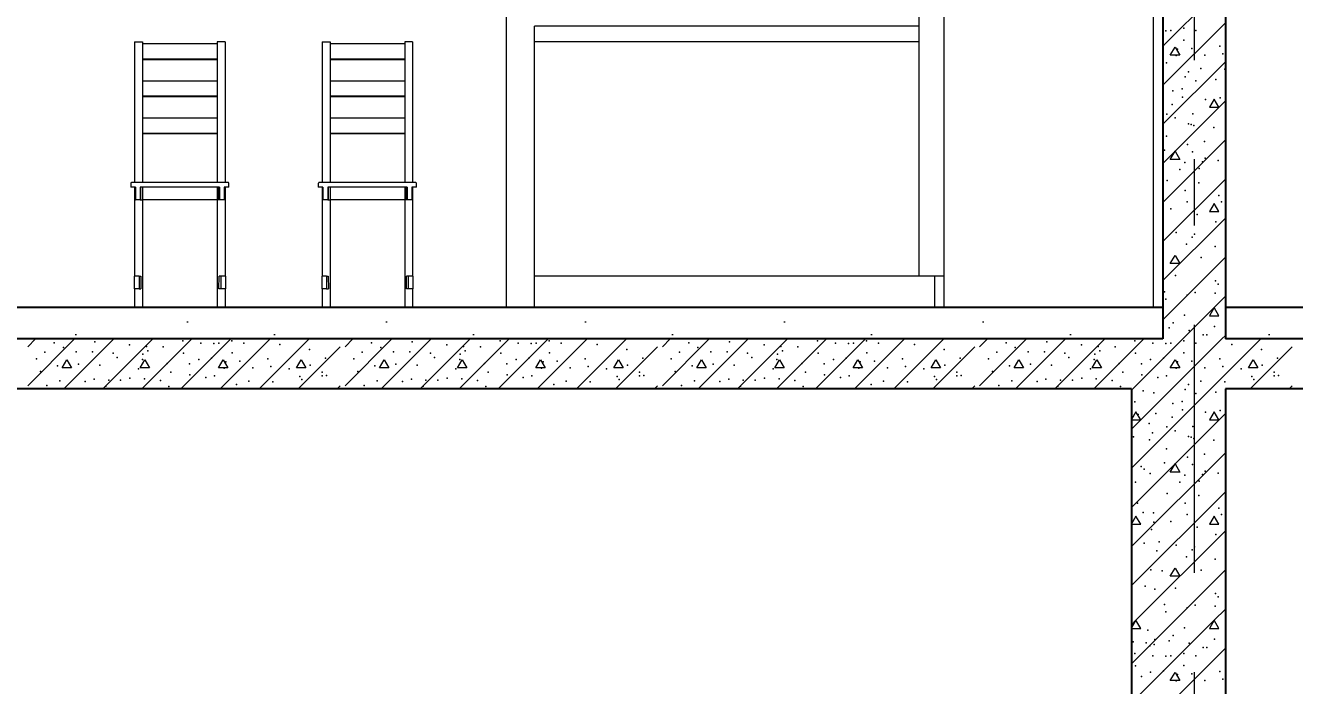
# Model space of a CAD drawing. Header units: millimetres. Extents: x 18162 to 7085488, y 72188 to 247925.
# Drawn here: x 4253374 to 4257434, y 103544 to 105655 of the extents above; entities that cross this region are included whole.
import ezdxf
from ezdxf.enums import TextEntityAlignment as Align

# ---------------------------------------------------------------- set-up
doc = ezdxf.new("R2010")
doc.units = ezdxf.units.MM
doc.header["$MEASUREMENT"] = 0
doc.linetypes.add('Double Dashed', pattern=[1093.611073, 529.166651, -211.666656, 141.111112, -211.666656])
doc.linetypes.add('Wipeout_Contour', pattern=[1000, 0, -1000])
for name, color, linetype in [('Archicad Doors', 7, 'Continuous'), ('Interior - Equipment', 7, 'Continuous'), ('Interior - Furniture', 7, 'Continuous'), ('Structural - Bearing', 7, 'Continuous'), ('Structural - Grid', 7, 'Continuous')]:
    doc.layers.add(name, color=color, linetype=linetype)
doc.styles.add('GENERATED_STYLE_3', font='', dxfattribs={"width": 0.8})
doc.styles.get('GENERATED_STYLE_3').set_extended_font_data('ISOCPEUR MON')
doc.dimstyles.new('GENERATED_STYLE__12', dxfattribs={"dimtxt": 330.000007, "dimasz": 171, "dimexe": 0.18, "dimexo": 150, "dimgap": 0, "dimtad": 1, "dimdec": 0, "dimzin": 0, "dimdsep": 46, "dimtxsty": 'GENERATED_STYLE_3', "dimblk": 'ARROWHEAD_2', "dimblk1": 'ARROWHEAD_2', "dimblk2": 'ARROWHEAD_2', "dimcen": 0.09, "dimclrd": 13, "dimclre": 13, "dimclrt": 13, "dimadec": 0, "dimazin": 0, "dimtfac": 1, "dimtdec": 4, "dimtmove": 0, "dimatfit": 3, "dimfxl": 1, "dimtolj": 1, "dimtzin": 0, "dimarcsym": 0})
pattern_1 = [(0, (4294986.6, 104752.7), (0, 1169.134), [73.125, -601.875]), (0, (4295324.1, 105337.3), (0, 1169.134), [73.125, -601.875]), (60, (4294986.6, 104752.7), (-1012.5, 584.567), [73.125, -601.875]), (60, (4295661.6, 104752.7), (-1012.5, 584.567), [73.125, -601.875]), (120, (4295059.7, 104752.7), (1012.5, 584.567), [73.125, -601.875]), (120, (4295734.7, 104752.7), (1012.5, 584.567), [73.125, -601.875]), (0, (4294986.58, 104865.2), (0, 225), [0, -225, 0, -337.5]), (45, (4295099.08, 104865.2), (-159.099, 159.099), [0, -168.75, 0, -281.25])]

# ---------------------------------------------------------------- blocks, each defined once
blk = doc.blocks.new('*X1267', base_point=(4294986.6, 104752.7))
at = {"layer": 'Structural - Bearing', "color": 7, "linetype": 'Continuous', "lineweight": 9}
for p, q in [((4256912.9, 104363.7), (4257041.9, 104492.7)), ((4256912.9, 104488.7), (4256916.9, 104492.7)), ((4256912.9, 104238.7), (4257166.9, 104492.7)), ((4256926.9, 104419.4), (4256912.9, 104394.9)), ((4256912.9, 104113.7), (4257212.9, 104413.7)), ((4256942, 104393.4), (4256926.9, 104419.4)), ((4257176.9, 104419.4), (4257162, 104393.3)), ((4257192, 104393.4), (4257176.9, 104419.4)), ((4256912.9, 104393.3), (4256942, 104393.4)), ((4257162, 104393.3), (4257192, 104393.4)), ((4256912.9, 103988.7), (4257212.9, 104288.7)), ((4257036.8, 104226.7), (4257051.9, 104252.7)), ((4257051.9, 104252.7), (4257066.8, 104226.7)), ((4257066.8, 104226.7), (4257036.8, 104226.7)), ((4256912.9, 103863.7), (4257212.9, 104163.7)), ((4256926.9, 104086), (4256912.9, 104061.5)), ((4256942, 104060), (4256926.9, 104086)), ((4257176.9, 104086), (4257162, 104060)), ((4257192, 104060), (4257176.9, 104086)), ((4256912.9, 104060), (4256942, 104060)), ((4256926.9, 103752.7), (4257212.9, 104038.7)), ((4257162, 104060), (4257192, 104060)), ((4257036.8, 103893.4), (4257051.9, 103919.4)), ((4257051.9, 103919.4), (4257066.8, 103893.3)), ((4257051.9, 103752.7), (4257212.9, 103913.7)), ((4257066.8, 103893.3), (4257036.8, 103893.4)), ((4257176.9, 103752.7), (4257212.9, 103788.7)), ((4256912.9, 103488.6), (4257176.9, 103752.7)), ((4256912.9, 103613.6), (4257051.9, 103752.7)), ((4256912.9, 103738.6), (4256926.9, 103752.7)), ((4256926.9, 103752.7), (4256912.9, 103728.2)), ((4256942, 103726.7), (4256926.9, 103752.7)), ((4257176.9, 103752.7), (4257162, 103726.7)), ((4257192, 103726.7), (4257176.9, 103752.7)), ((4256912.9, 103726.7), (4256942, 103726.7)), ((4257162, 103726.7), (4257192, 103726.7)), ((4256912.9, 103363.6), (4257212.9, 103663.6)), ((4257036.8, 103560), (4257051.9, 103586)), ((4257051.9, 103586), (4257066.8, 103560)), ((4257066.8, 103560), (4257036.8, 103560))]:
    blk.add_line(p, q, dxfattribs=at)
for p in [(4256949.5, 104486.6), (4256984.5, 104480.1), (4257084.5, 104490.7), (4257118.5, 104478.3), (4257182.1, 104482.4), (4256923.8, 104451.2), (4257045, 104446.3), (4257075.1, 104452.7), (4256934, 104410.6), (4256990.7, 104414.5), (4257042.8, 104402.6), (4257075.7, 104426.1), (4257149.1, 104418.4), (4257196.7, 104423.5), (4256968.8, 104382.3), (4257026.1, 104371.1), (4257052.5, 104359.1), (4257109.1, 104372), (4256918.6, 104339.1), (4256970.2, 104330), (4256979.9, 104352.4), (4257095.3, 104340.8), (4257103.6, 104338.2), (4257112.3, 104334.6), (4257175.7, 104328.4), (4257024.6, 104301.4), (4257092.1, 104274.6), (4257145.9, 104284.2), (4256943.5, 104245), (4256953.3, 104235.5), (4257017.7, 104256.1), (4257107.7, 104251.2), (4256925.4, 104194), (4256972.1, 104222), (4257067.6, 104194.1), (4257083, 104217.2), (4257129.3, 104197.1), (4257140.2, 104218.7), (4257147.9, 104230.1), (4257190, 104222.9), (4257026.8, 104158.7), (4257127.7, 104152.2), (4256931.5, 104127.6), (4257084.2, 104127.5), (4256950, 104097.7), (4256982.5, 104096.6), (4257090.7, 104090.5), (4257192.2, 104111.1), (4257200.6, 104091.3), (4256976.1, 104043.3), (4256984.6, 104066.8), (4257038.2, 104068.8), (4257122.3, 104050.7), (4256953.2, 103999.3), (4257001.6, 104003.8), (4257055.2, 103993.1), (4257182.4, 104026.7), (4256993.4, 103974.6), (4257088.3, 103955.5), (4257106.3, 103978.2), (4257114, 103987.8), (4256974.8, 103914.3), (4257010.3, 103911.2), (4257135.5, 103912.8), (4257180.6, 103948.4), (4256956.3, 103861.8), (4256987.7, 103852), (4256987.7, 103852), (4257053.6, 103855.6), (4257181.9, 103838.6), (4257189.6, 103827.8), (4257018.1, 103803), (4257090.6, 103792.7), (4257116, 103800.7), (4257180.3, 103798.4), (4257022.7, 103779.9), (4256965, 103720.9), (4257082.2, 103728.7), (4256917.9, 103684.2), (4256959.4, 103680.8), (4256971.7, 103671.5), (4256985.1, 103675.6), (4256987.2, 103691.6), (4257033.2, 103687.5), (4257046, 103704.2), (4257097.1, 103679.4), (4257141.5, 103665.9), (4257153.5, 103666.1), (4257178.1, 103692), (4256923.6, 103646.7), (4256980.4, 103638.6), (4257022.7, 103637.5), (4257038.2, 103639), (4257079.9, 103646.8), (4257118.2, 103638.6), (4256925.4, 103606.6), (4256973.9, 103587.1), (4257015.2, 103590.9), (4257080.6, 103608.2), (4257195.3, 103589), (4256944.3, 103572.9), (4257055.1, 103558.7), (4257060.2, 103579.3), (4257105.3, 103581.2), (4257147, 103560), (4257204.9, 103564.3)]:
    blk.add_point(p, dxfattribs=at)
blk = doc.blocks.new('*X1509', base_point=(4294986.6, 104752.7))
at = {"layer": 'Structural - Bearing', "color": 7, "linetype": 'Continuous', "lineweight": 9}
for p, q in [((4257013.1, 105588.9), (4257176.9, 105752.7)), ((4257013.1, 105463.9), (4257213.1, 105663.9)), ((4257036.8, 105560.1), (4257051.9, 105586.1)), ((4257051.9, 105586.1), (4257066.8, 105560)), ((4257013.1, 105338.9), (4257213.1, 105538.9)), ((4257066.8, 105560), (4257036.8, 105560.1)), ((4257013.1, 105213.9), (4257213.1, 105413.9)), ((4257176.9, 105419.4), (4257162, 105393.4)), ((4257192, 105393.4), (4257176.9, 105419.4)), ((4257162, 105393.4), (4257192, 105393.4)), ((4257013.1, 105088.9), (4257213.1, 105288.9)), ((4257036.8, 105226.7), (4257051.9, 105252.7)), ((4257051.9, 105252.7), (4257066.8, 105226.7)), ((4257066.8, 105226.7), (4257036.8, 105226.7)), ((4257013.1, 104963.9), (4257213.1, 105163.9)), ((4257176.9, 105086.1), (4257162, 105060)), ((4257192, 105060.1), (4257176.9, 105086.1)), ((4257162, 105060), (4257192, 105060.1)), ((4257013.1, 104838.9), (4257213.1, 105038.9)), ((4257036.8, 104893.4), (4257051.9, 104919.4)), ((4257066.8, 104893.4), (4257036.8, 104893.4)), ((4257051.9, 104919.4), (4257066.8, 104893.4)), ((4257051.9, 104752.7), (4257213.1, 104913.9)), ((4257176.9, 104752.7), (4257213.1, 104788.9)), ((4257013.1, 104713.9), (4257051.9, 104752.7)), ((4257076.9, 104652.7), (4257176.9, 104752.7)), ((4257176.9, 104752.7), (4257162, 104726.7)), ((4257162, 104726.7), (4257192, 104726.7)), ((4257192, 104726.7), (4257176.9, 104752.7)), ((4257201.9, 104652.7), (4257213.1, 104663.9))]:
    blk.add_line(p, q, dxfattribs=at)
for p in [(4257022.7, 105637.5), (4257038.2, 105639.1), (4257079.9, 105646.8), (4257118.2, 105638.6), (4257015.2, 105590.9), (4257060.2, 105579.4), (4257080.6, 105608.3), (4257105.3, 105581.3), (4257195.3, 105589), (4257024.4, 105535), (4257055.1, 105558.8), (4257147, 105560), (4257204.9, 105564.3), (4257094.6, 105506.9), (4257134, 105517), (4257211.2, 105515.4), (4257075.1, 105452.7), (4257084.5, 105490.7), (4257118.5, 105478.4), (4257182.1, 105482.4), (4257045, 105446.3), (4257075.7, 105426.1), (4257149.1, 105418.4), (4257196.7, 105423.5), (4257026.1, 105371.1), (4257042.8, 105402.6), (4257109.1, 105372), (4257052.5, 105359.2), (4257095.3, 105340.8), (4257103.6, 105338.2), (4257112.3, 105334.6), (4257024.6, 105301.4), (4257175.7, 105328.5), (4257017.7, 105256.1), (4257092.1, 105274.6), (4257107.7, 105251.2), (4257145.9, 105284.2), (4257083, 105217.2), (4257140.2, 105218.7), (4257147.9, 105230.2), (4257190, 105222.9), (4257067.6, 105194.1), (4257129.3, 105197.1), (4257026.8, 105158.7), (4257084.2, 105127.5), (4257127.7, 105152.2), (4257090.7, 105090.5), (4257192.2, 105111.1), (4257200.6, 105091.3), (4257038.2, 105068.8), (4257122.3, 105050.7), (4257182.4, 105026.7), (4257055.2, 104993.1), (4257106.3, 104978.2), (4257114, 104987.8), (4257088.3, 104955.5), (4257180.6, 104948.4), (4257135.5, 104912.8), (4257053.6, 104855.6), (4257018.1, 104803.1), (4257181.9, 104838.6), (4257189.6, 104827.8), (4257022.7, 104779.9), (4257090.6, 104792.8), (4257116, 104800.7), (4257180.3, 104798.4), (4257082.2, 104728.7), (4257033.2, 104687.5), (4257046, 104704.3), (4257178.1, 104692), (4257097.1, 104679.4), (4257141.5, 104665.9), (4257153.5, 104666.1)]:
    blk.add_point(p, dxfattribs=at)
blk = doc.blocks.new('*X1510', base_point=(4294986.6, 104752.7))
at = {"layer": 'Structural - Bearing', "color": 7, "linetype": 'Continuous', "lineweight": 9}
for p, q in [((4253381.5, 104627.7), (4253406.6, 104652.7)), ((4253381.5, 104502.7), (4253531.6, 104652.7)), ((4253496.6, 104492.7), (4253656.6, 104652.7)), ((4253621.6, 104492.7), (4253781.6, 104652.7)), ((4253746.6, 104492.7), (4253906.6, 104652.7)), ((4253871.6, 104492.7), (4254031.6, 104652.7)), ((4253996.6, 104492.7), (4254156.6, 104652.7)), ((4254121.6, 104492.7), (4254281.6, 104652.7)), ((4254396.7, 104627.7), (4254421.7, 104652.7)), ((4254396.7, 104502.7), (4254546.7, 104652.7)), ((4254511.7, 104492.7), (4254671.7, 104652.7)), ((4254636.7, 104492.7), (4254796.7, 104652.7)), ((4254761.7, 104492.7), (4254921.7, 104652.7)), ((4254886.7, 104492.7), (4255046.7, 104652.7)), ((4255011.7, 104492.7), (4255171.7, 104652.7)), ((4255136.7, 104492.7), (4255296.7, 104652.7)), ((4255411.8, 104627.7), (4255436.8, 104652.7)), ((4255411.8, 104502.7), (4255561.8, 104652.7)), ((4255526.8, 104492.7), (4255686.8, 104652.7)), ((4255651.8, 104492.7), (4255811.8, 104652.7)), ((4255776.8, 104492.7), (4255936.8, 104652.7)), ((4255901.8, 104492.7), (4256061.8, 104652.7)), ((4256026.8, 104492.7), (4256186.8, 104652.7)), ((4256151.8, 104492.7), (4256311.8, 104652.7)), ((4256426.9, 104627.7), (4256451.9, 104652.7)), ((4256426.9, 104502.7), (4256576.9, 104652.7)), ((4256541.9, 104492.7), (4256701.9, 104652.7)), ((4256666.9, 104492.7), (4256826.9, 104652.7)), ((4256791.9, 104492.7), (4256951.9, 104652.7)), ((4256916.9, 104492.7), (4257076.9, 104652.7)), ((4257041.9, 104492.7), (4257201.9, 104652.7)), ((4257166.9, 104492.7), (4257326.9, 104652.7)), ((4254246.6, 104492.7), (4254381.5, 104627.7)), ((4255261.7, 104492.7), (4255396.7, 104627.7)), ((4256276.8, 104492.7), (4256411.8, 104627.7)), ((4257291.9, 104492.7), (4257426.9, 104627.7)), ((4253491.4, 104560), (4253506.5, 104586)), ((4253521.5, 104560), (4253491.4, 104560)), ((4253506.5, 104586), (4253521.5, 104560)), ((4253741.4, 104560), (4253756.5, 104586)), ((4253771.5, 104560), (4253741.4, 104560)), ((4253756.5, 104586), (4253771.5, 104560)), ((4253991.4, 104560), (4254006.5, 104586)), ((4254021.5, 104560), (4253991.4, 104560)), ((4254006.5, 104586), (4254021.5, 104560)), ((4254241.4, 104560), (4254256.5, 104586)), ((4254271.5, 104560), (4254241.4, 104560)), ((4254256.5, 104586), (4254271.5, 104560)), ((4254506.5, 104560), (4254521.7, 104586)), ((4254536.6, 104560), (4254506.5, 104560)), ((4254521.7, 104586), (4254536.6, 104560)), ((4254756.5, 104560), (4254771.7, 104586)), ((4254786.6, 104560), (4254756.5, 104560)), ((4254771.7, 104586), (4254786.6, 104560)), ((4255006.5, 104560), (4255021.7, 104586)), ((4255036.6, 104560), (4255006.5, 104560)), ((4255021.7, 104586), (4255036.6, 104560)), ((4255256.5, 104560), (4255271.7, 104586)), ((4255286.6, 104560), (4255256.5, 104560)), ((4255271.7, 104586), (4255286.6, 104560)), ((4255521.7, 104560), (4255536.8, 104586)), ((4255551.7, 104560), (4255521.7, 104560)), ((4255536.8, 104586), (4255551.7, 104560)), ((4255771.7, 104560), (4255786.8, 104586)), ((4255801.7, 104560), (4255771.7, 104560)), ((4255786.8, 104586), (4255801.7, 104560)), ((4256021.7, 104560), (4256036.8, 104586)), ((4256051.7, 104560), (4256021.7, 104560)), ((4256036.8, 104586), (4256051.7, 104560)), ((4256271.7, 104560), (4256286.8, 104586)), ((4256301.7, 104560), (4256271.7, 104560)), ((4256286.8, 104586), (4256301.7, 104560)), ((4256536.8, 104560), (4256551.9, 104586)), ((4256566.8, 104560), (4256536.8, 104560)), ((4256551.9, 104586), (4256566.8, 104560)), ((4256786.8, 104560), (4256801.9, 104586)), ((4256816.8, 104560), (4256786.8, 104560)), ((4256801.9, 104586), (4256816.8, 104560)), ((4257036.8, 104560), (4257051.9, 104586)), ((4257066.8, 104560), (4257036.8, 104560)), ((4257051.9, 104586), (4257066.8, 104560)), ((4257286.8, 104560), (4257301.9, 104586)), ((4257316.8, 104560), (4257286.8, 104560)), ((4257301.9, 104586), (4257316.8, 104560)), ((4254371.6, 104492.7), (4254381.5, 104502.7)), ((4255386.7, 104492.7), (4255396.7, 104502.7)), ((4256401.8, 104492.7), (4256411.8, 104502.7)), ((4257416.9, 104492.7), (4257426.9, 104502.7))]:
    blk.add_line(p, q, dxfattribs=at)
for p in [(4253466.2, 104639.9), (4253596.3, 104643.7), (4253878.2, 104646.7), (4254034.5, 104646.8), (4254481.4, 104639.9), (4254611.4, 104643.7), (4254893.3, 104646.7), (4255049.6, 104646.8), (4255496.5, 104639.9), (4255626.6, 104643.7), (4255908.5, 104646.7), (4256064.8, 104646.8), (4256511.6, 104639.9), (4256641.7, 104643.7), (4256923.6, 104646.7), (4257079.9, 104646.8), (4253436.6, 104609.8), (4253495.4, 104625.4), (4253536.9, 104611.2), (4253588.6, 104610.9), (4253654.3, 104607), (4253707.1, 104633.4), (4253750.2, 104603.5), (4253761, 104628.2), (4253766.1, 104614.7), (4253815.1, 104626.7), (4253880, 104606.6), (4253935, 104638.6), (4253977.3, 104637.5), (4253992.8, 104639.1), (4254035.2, 104608.3), (4254072.8, 104638.6), (4254188.3, 104634.4), (4254283.3, 104619), (4254451.8, 104609.8), (4254510.6, 104625.4), (4254552, 104611.2), (4254603.8, 104610.9), (4254669.5, 104607), (4254722.2, 104633.4), (4254765.3, 104603.5), (4254776.1, 104628.2), (4254781.2, 104614.7), (4254830.2, 104626.7), (4254895.1, 104606.6), (4254950.1, 104638.6), (4254992.5, 104637.5), (4255007.9, 104639.1), (4255050.4, 104608.3), (4255087.9, 104638.6), (4255203.4, 104634.4), (4255298.4, 104619), (4255466.9, 104609.8), (4255525.7, 104625.4), (4255567.2, 104611.2), (4255618.9, 104610.9), (4255684.6, 104607), (4255737.3, 104633.4), (4255780.4, 104603.5), (4255791.2, 104628.2), (4255796.3, 104614.7), (4255845.3, 104626.7), (4255910.2, 104606.6), (4255965.2, 104638.6), (4256007.6, 104637.5), (4256023, 104639.1), (4256065.5, 104608.3), (4256103, 104638.6), (4256218.5, 104634.4), (4256313.6, 104619), (4256482, 104609.8), (4256540.8, 104625.4), (4256582.3, 104611.2), (4256634, 104610.9), (4256699.7, 104607), (4256752.4, 104633.4), (4256795.6, 104603.5), (4256806.4, 104628.2), (4256811.4, 104614.7), (4256860.5, 104626.7), (4256925.4, 104606.6), (4256980.4, 104638.6), (4257022.7, 104637.5), (4257038.2, 104639.1), (4257080.6, 104608.3), (4257118.2, 104638.6), (4257233.6, 104634.4), (4257328.7, 104619), (4253409.6, 104588.4), (4253476.5, 104566.5), (4253544.2, 104572.3), (4253611.8, 104569), (4253667.3, 104593.5), (4253748.3, 104587.1), (4253827.4, 104573.6), (4253898.9, 104572.9), (4253928.6, 104587.1), (4253969.8, 104590.9), (4254009.7, 104558.7), (4254014.8, 104579.3), (4254060, 104581.2), (4254101.6, 104560), (4254149.9, 104589), (4254159.5, 104564.3), (4254285.3, 104569), (4254334.2, 104590.9), (4254424.7, 104588.4), (4254491.7, 104566.5), (4254559.3, 104572.3), (4254626.9, 104569), (4254682.4, 104593.5), (4254763.4, 104587.1), (4254842.6, 104573.6), (4254914.1, 104572.9), (4254943.7, 104587.1), (4254984.9, 104590.9), (4255024.8, 104558.7), (4255030, 104579.3), (4255075.1, 104581.2), (4255116.7, 104560), (4255165, 104589), (4255174.7, 104564.3), (4255300.4, 104569), (4255349.3, 104590.9), (4255439.8, 104588.4), (4255506.8, 104566.5), (4255574.4, 104572.3), (4255642, 104569), (4255697.5, 104593.5), (4255778.5, 104587.1), (4255857.7, 104573.6), (4255929.2, 104572.9), (4255958.8, 104587.1), (4256000, 104590.9), (4256039.9, 104558.7), (4256045.1, 104579.3), (4256090.2, 104581.2), (4256131.9, 104560), (4256180.1, 104589), (4256189.8, 104564.3), (4256315.5, 104569), (4256364.4, 104590.9), (4256455, 104588.4), (4256521.9, 104566.5), (4256589.5, 104572.3), (4256657.1, 104569), (4256712.6, 104593.5), (4256793.6, 104587.1), (4256872.8, 104573.6), (4256944.3, 104572.9), (4256973.9, 104587.1), (4257015.2, 104590.9), (4257055.1, 104558.7), (4257060.2, 104579.3), (4257105.3, 104581.2), (4257147, 104560), (4257195.3, 104589), (4257204.9, 104564.3), (4257330.6, 104569), (4257379.6, 104590.9), (4253422.6, 104547.9), (4253484.1, 104518.5), (4253593.7, 104524), (4253640.5, 104520.1), (4253678.3, 104521), (4253708.3, 104526.5), (4253736.3, 104557.1), (4253754.7, 104525.3), (4253805.8, 104519.8), (4253839.7, 104545.9), (4253900.6, 104537.8), (4253951.4, 104528.9), (4253979, 104535), (4254217.9, 104557), (4254251.7, 104532.3), (4254258.6, 104523.2), (4254323.5, 104546.3), (4254323.6, 104534.6), (4254337.4, 104535.5), (4254437.7, 104547.9), (4254499.2, 104518.5), (4254608.9, 104524), (4254655.6, 104520.1), (4254693.4, 104521), (4254723.5, 104526.5), (4254751.4, 104557.1), (4254769.8, 104525.3), (4254820.9, 104519.8), (4254854.8, 104545.9), (4254915.8, 104537.8), (4254966.5, 104528.9), (4254994.1, 104535), (4255233, 104557), (4255266.9, 104532.3), (4255273.7, 104523.2), (4255338.6, 104546.3), (4255338.7, 104534.6), (4255352.5, 104535.5), (4255452.8, 104547.9), (4255514.3, 104518.5), (4255624, 104524), (4255670.7, 104520.1), (4255708.5, 104521), (4255738.6, 104526.5), (4255766.5, 104557.1), (4255785, 104525.3), (4255836, 104519.8), (4255869.9, 104545.9), (4255930.9, 104537.8), (4255981.6, 104528.9), (4256009.2, 104535), (4256248.1, 104557), (4256282, 104532.3), (4256288.8, 104523.2), (4256353.7, 104546.3), (4256353.9, 104534.6), (4256367.6, 104535.5), (4256467.9, 104547.9), (4256529.5, 104518.5), (4256639.1, 104524), (4256685.8, 104520.1), (4256723.7, 104521), (4256753.7, 104526.5), (4256781.6, 104557.1), (4256800.1, 104525.3), (4256851.2, 104519.8), (4256885.1, 104545.9), (4256946, 104537.8), (4256996.7, 104528.9), (4257024.4, 104535), (4257263.3, 104557), (4257297.1, 104532.3), (4257304, 104523.2), (4257368.9, 104546.3), (4257369, 104534.6), (4257382.8, 104535.5), (4253442.7, 104503.1), (4253565, 104515.9), (4253631.2, 104501.5), (4253832.4, 104500.3), (4254049.2, 104506.9), (4254088.6, 104517), (4254165.9, 104515.4), (4254457.8, 104503.1), (4254580.1, 104515.9), (4254646.3, 104501.5), (4254847.5, 104500.3), (4255064.3, 104506.9), (4255103.7, 104517), (4255181, 104515.4), (4255472.9, 104503.1), (4255595.2, 104515.9), (4255661.4, 104501.5), (4255862.6, 104500.3), (4256079.4, 104506.9), (4256118.8, 104517), (4256196.1, 104515.4), (4256488, 104503.1), (4256610.4, 104515.9), (4256676.6, 104501.5), (4256877.8, 104500.3), (4257094.6, 104506.9), (4257134, 104517), (4257211.2, 104515.4)]:
    blk.add_point(p, dxfattribs=at)
blk = doc.blocks.new('Standard grid marker[364]_3', base_point=(4257113.1, 164752.7))
at = {"layer": 'Structural - Grid', "color": 13, "linetype": 'Double Dashed', "lineweight": 13, "ltscale": 1.5}
blk.add_line((4257113.1, 163752.7), (4257113.1, 97752.7), dxfattribs=at)
at = {"layer": 'Structural - Grid', "color": 13, "lineweight": 13, "style": 'GENERATED_STYLE_3'}
blk.add_attdef('AC_MarkerText_1', text='', height=375, rotation=360, dxfattribs=at).set_placement((4257113.1, 96490.2), align=Align.TOP_CENTER)
blk = doc.blocks.new('*D1582', base_point=(4294986.6, 104752.7))
at = {"color": 12, "linetype": 'Continuous', "lineweight": 35}
for p, q in [((4242680.2, 104817.7), (4242905.2, 104687.8)), ((4242680.2, 100067.7), (4242905.2, 99937.8))]:
    blk.add_line(p, q, dxfattribs=at)
at = {"color": 13, "linetype": 'Continuous', "lineweight": 13}
for p, q in [((4244092.8, 104752.7), (4242623.9, 104752.7)), ((4242792.7, 100002.7), (4242792.7, 104752.7)), ((4242961.4, 100002.7), (4242623.9, 100002.7)), ((4242792.7, 99892.7), (4242792.7, 100002.7))]:
    blk.add_line(p, q, dxfattribs=at)
at = {"color": 13, "lineweight": 13, "char_height": 330, "attachment_point": 7, "rotation": 90, "style": 'GENERATED_STYLE_3'}
for s, insert in [('\\A1;{\\pql;\\fISOCPEUR MON|b0|i0|c0|p0;\\W0.800000;600}', (4242822.5, 104134.4)), ('\\A1;{\\pql;\\fISOCPEUR MON|b0|i0|c0|p0;\\W0.800000;4,750}', (4242888.3, 101672.9))]:
    blk.add_mtext(s, dxfattribs=dict(at, insert=insert))
blk = doc.blocks.new('ARROWHEAD_2')
at = {"color": 0, "linetype": 'Continuous', "lineweight": 0}
for p, q in [((-0.378, -0.655), (0.378, 0.655)), ((0, 0), (-1, 0))]:
    blk.add_line(p, q, dxfattribs=at)
blk = doc.blocks.new('*D1584', base_point=(4294986.6, 104752.7))
at = {"color": 12, "linetype": 'Continuous', "lineweight": 35}
for p, q in [((4241780.2, 105417.7), (4242005.2, 105287.8)), ((4241780.2, 100067.7), (4242005.2, 99937.8))]:
    blk.add_line(p, q, dxfattribs=at)
at = {"color": 13, "linetype": 'Continuous', "lineweight": 13}
for p, q in [((4241892.7, 100002.7), (4241892.7, 105352.7)), ((4242863.1, 100002.7), (4241723.9, 100002.7)), ((4241892.7, 99892.7), (4241892.7, 100002.7))]:
    blk.add_line(p, q, dxfattribs=at)
at = {"color": 13, "lineweight": 13, "insert": (4241988.3, 102262.7), "char_height": 330, "attachment_point": 7, "rotation": 90, "style": 'GENERATED_STYLE_3'}
blk.add_mtext('\\A1;{\\pql;\\fISOCPEUR MON|b0|i0|c0|p0;\\W0.800000;5,350}', dxfattribs=at)

msp = doc.modelspace()

# ---------------------------------------------------------------- hatches: boundary and pattern name
at = {"layer": 'Structural - Bearing', "linetype": 'Continuous', "lineweight": 9}
h = msp.add_hatch(dxfattribs=at)
h.set_pattern_fill('Lightweight_Concrete_0003', style=0, pattern_type=2)
h.set_pattern_definition(pattern_1)
h.paths.add_polyline_path([(4250713.1, 104652.7), (4257013.1, 104652.7), (4257013.1, 104752.7), (4250713.1, 104752.7)])
h = msp.add_hatch(dxfattribs=at)
h.set_pattern_fill('Lightweight_Concrete_0003', style=0, pattern_type=2)
h.set_pattern_definition(pattern_1)
h.paths.add_polyline_path([(4259713.1, 104752.7), (4257213.1, 104752.7), (4257213.1, 104652.7), (4259713.1, 104652.7)])

# ---------------------------------------------------------------- linework, layer by layer
at = {"layer": 'Archicad Doors', "color": 7, "linetype": 'Continuous', "lineweight": 9}
msp.add_line((4254913.1, 104752.7), (4254913.1, 107052.7), dxfattribs=at)
at = {"layer": 'Interior - Equipment', "color": 7, "linetype": 'Continuous', "lineweight": 13}
for p, q in [((4256233.1, 104852.7), (4256233.1, 106552.7)), ((4256313.1, 104752.7), (4256313.1, 106552.7)), ((4256313.2, 104852.7), (4256313.2, 106552.7)), ((4256983.1, 104752.7), (4256983.1, 106552.7)), ((4256233.1, 105652.7), (4255003.1, 105652.7)), ((4255003.1, 105602.7), (4255003.1, 105652.7)), ((4256233.1, 105602.7), (4255003.1, 105602.7)), ((4255003.1, 104852.7), (4255003.1, 105602.7)), ((4255003.1, 104752.7), (4255003.1, 104852.7)), ((4256233.1, 104852.7), (4255003.1, 104852.7)), ((4256283.1, 104852.7), (4256233.1, 104852.7)), ((4256283.1, 104752.7), (4256283.1, 104852.7)), ((4256313.2, 104852.7), (4256283.1, 104852.7))]:
    msp.add_line(p, q, dxfattribs=at)
at = {"layer": 'Interior - Furniture', "color": 7, "linetype": 'Continuous', "lineweight": 13}
for p, q in [((4253723.5, 105602.7), (4253748.5, 105602.7)), ((4253748.5, 105597), (4253987.9, 105597)), ((4254012.9, 105602.7), (4253987.9, 105602.7)), ((4254323.5, 105602.7), (4254348.5, 105602.7)), ((4254348.5, 105597), (4254587.9, 105597)), ((4254612.9, 105602.7), (4254587.9, 105602.7)), ((4253987.9, 105547.6), (4253748.5, 105547.6)), ((4253987.9, 105545.4), (4253748.5, 105545.4)), ((4254587.9, 105547.6), (4254348.5, 105547.6)), ((4254587.9, 105545.4), (4254348.5, 105545.4)), ((4253748.5, 105478.3), (4253987.9, 105478.3)), ((4254348.5, 105478.3), (4254587.9, 105478.3)), ((4253987.9, 105428.8), (4253748.5, 105428.8)), ((4253987.9, 105426.6), (4253748.5, 105426.6)), ((4254587.9, 105428.8), (4254348.5, 105428.8)), ((4254587.9, 105426.6), (4254348.5, 105426.6)), ((4253748.5, 105359.5), (4253987.9, 105359.5)), ((4254348.5, 105359.5), (4254587.9, 105359.5)), ((4253987.9, 105310), (4253748.5, 105310)), ((4253987.9, 105307.9), (4253748.5, 105307.9)), ((4254587.9, 105310), (4254348.5, 105310)), ((4254587.9, 105307.9), (4254348.5, 105307.9))]:
    msp.add_line(p, q, dxfattribs=at)
at = {"layer": 'Structural - Bearing', "color": 7, "linetype": 'Continuous', "lineweight": 25}
for p, q in [((4257013.1, 107492.7), (4257013.1, 104752.7)), ((4257213.1, 107492.7), (4257213.1, 104752.7)), ((4257013.1, 104752.7), (4250713.1, 104752.7)), ((4257013.1, 104752.7), (4257013.1, 104652.7)), ((4257213.1, 104752.7), (4257213.1, 104652.7)), ((4259713.1, 104752.7), (4257213.1, 104752.7)), ((4257013.1, 104652.7), (4250713.1, 104652.7)), ((4259713.1, 104652.7), (4257213.1, 104652.7)), ((4256912.9, 104492.7), (4250763.1, 104492.7)), ((4256912.9, 104492.7), (4256912.9, 100452.7)), ((4257212.9, 104492.7), (4257212.9, 100452.7)), ((4259713.1, 104492.7), (4257212.9, 104492.7))]:
    msp.add_line(p, q, dxfattribs=at)

# ---------------------------------------------------------------- block references
at = {"layer": 'Structural - Bearing', "lineweight": 0}
for name in ['*X1509', '*X1510', '*X1267']:
    msp.add_blockref(name, (4294986.6, 104752.7), dxfattribs=at)
at = {"layer": 'Structural - Grid', "color": 13, "linetype": 'Continuous', "lineweight": 13}
msp.add_blockref('Standard grid marker[364]_3', (4257113.1, 164752.7), dxfattribs=at)

# ---------------------------------------------------------------- wipeouts: each hides what was drawn before it
at = {"color": 254, "linetype": 'Wipeout_Contour', "lineweight": 0, "ltscale": 17020128.88103477}
msp.add_wipeout([(4253741.1, 105097.7), (4253741.1, 105137.7), (4253726.1, 105137.7), (4253726.1, 105097.7)], dxfattribs=at).dxf.layer = 'Interior - Furniture'
at = {"color": 254, "linetype": 'Wipeout_Contour', "lineweight": 0, "ltscale": 17021205.17637578}
msp.add_wipeout([(4253995.2, 105097.7), (4254010.2, 105097.7), (4254010.2, 105137.7), (4253995.2, 105137.7)], dxfattribs=at).dxf.layer = 'Interior - Furniture'
at = {"color": 254, "linetype": 'Wipeout_Contour', "lineweight": 0, "ltscale": 17022528.14866173}
msp.add_wipeout([(4254341.1, 105097.7), (4254341.1, 105137.7), (4254326.1, 105137.7), (4254326.1, 105097.7)], dxfattribs=at).dxf.layer = 'Interior - Furniture'
at = {"color": 254, "linetype": 'Wipeout_Contour', "lineweight": 0, "ltscale": 17023604.44409536}
msp.add_wipeout([(4254595.2, 105097.7), (4254610.2, 105097.7), (4254610.2, 105137.7), (4254595.2, 105137.7)], dxfattribs=at).dxf.layer = 'Interior - Furniture'
at = {"color": 254, "linetype": 'Wipeout_Contour', "lineweight": 0, "ltscale": 17020086.54762604}
msp.add_wipeout([(4253722.5, 104852.7), (4253722.5, 104812.7), (4253737.5, 104812.7), (4253737.5, 104852.7)], dxfattribs=at).dxf.layer = 'Interior - Furniture'
at = {"color": 254, "linetype": 'Wipeout_Contour', "lineweight": 0, "ltscale": 17021191.26200907}
msp.add_wipeout([(4253998.8, 104812.7), (4254013.8, 104812.7), (4254013.8, 104852.7), (4253998.8, 104852.7)], dxfattribs=at).dxf.layer = 'Interior - Furniture'
at = {"color": 254, "linetype": 'Wipeout_Contour', "lineweight": 0, "ltscale": 17022485.81921588}
msp.add_wipeout([(4254322.5, 104852.7), (4254322.5, 104812.7), (4254337.5, 104812.7), (4254337.5, 104852.7)], dxfattribs=at).dxf.layer = 'Interior - Furniture'
at = {"color": 254, "linetype": 'Wipeout_Contour', "lineweight": 0, "ltscale": 17023590.53369346}
msp.add_wipeout([(4254598.8, 104812.7), (4254613.8, 104812.7), (4254613.8, 104852.7), (4254598.8, 104852.7)], dxfattribs=at).dxf.layer = 'Interior - Furniture'

# ---------------------------------------------------------------- next in the draw order: linework, layer by layer
at = {"layer": 'Interior - Furniture', "color": 7, "linetype": 'Continuous', "lineweight": 13}
for p, q in [((4253723.5, 105097.7), (4253723.5, 104852.7)), ((4253723.5, 105097.7), (4253726.1, 105097.7)), ((4253741.1, 105097.7), (4253726.1, 105097.7)), ((4253741.1, 105097.7), (4253743.5, 105097.7)), ((4253743.5, 105097.7), (4253748.5, 105097.7)), ((4253748.5, 105097.7), (4253748.5, 104752.7)), ((4253987.9, 105097.7), (4253748.5, 105097.7)), ((4253987.9, 105097.7), (4253987.9, 104752.7)), ((4253992.9, 105097.7), (4253987.9, 105097.7)), ((4253995.2, 105097.7), (4253992.9, 105097.7)), ((4254010.2, 105097.7), (4253995.2, 105097.7)), ((4254012.9, 105097.7), (4254010.2, 105097.7)), ((4254012.9, 105097.7), (4254012.9, 104852.7)), ((4254323.5, 105097.7), (4254323.5, 104852.7)), ((4254323.5, 105097.7), (4254326.1, 105097.7)), ((4254341.1, 105097.7), (4254326.1, 105097.7)), ((4254341.1, 105097.7), (4254343.5, 105097.7)), ((4254343.5, 105097.7), (4254348.5, 105097.7)), ((4254348.5, 105097.7), (4254348.5, 104752.7)), ((4254587.9, 105097.7), (4254348.5, 105097.7)), ((4254587.9, 105097.7), (4254587.9, 104752.7)), ((4254592.9, 105097.7), (4254587.9, 105097.7)), ((4254595.2, 105097.7), (4254592.9, 105097.7)), ((4254610.2, 105097.7), (4254595.2, 105097.7)), ((4254612.9, 105097.7), (4254610.2, 105097.7)), ((4254612.9, 105097.7), (4254612.9, 104852.7)), ((4253722.5, 104852.7), (4253722.5, 104812.7)), ((4253737.5, 104852.7), (4253722.5, 104852.7)), ((4253737.5, 104852.7), (4253742.9, 104852.7)), ((4253737.5, 104852.7), (4253737.5, 104812.7)), ((4253742.9, 104852.7), (4253743.4, 104812.7)), ((4253992.9, 104812.7), (4253993.5, 104852.7)), ((4253998.8, 104852.7), (4253993.5, 104852.7)), ((4253998.8, 104852.7), (4253998.8, 104812.7)), ((4254013.8, 104852.7), (4253998.8, 104852.7)), ((4254013.8, 104852.7), (4254013.8, 104812.7)), ((4254322.5, 104852.7), (4254322.5, 104812.7)), ((4254337.5, 104852.7), (4254322.5, 104852.7)), ((4254337.5, 104852.7), (4254342.9, 104852.7)), ((4254337.5, 104852.7), (4254337.5, 104812.7)), ((4254342.9, 104852.7), (4254343.4, 104812.7)), ((4254592.9, 104812.7), (4254593.5, 104852.7)), ((4254598.8, 104852.7), (4254593.5, 104852.7)), ((4254598.8, 104852.7), (4254598.8, 104812.7)), ((4254613.8, 104852.7), (4254598.8, 104852.7)), ((4254613.8, 104852.7), (4254613.8, 104812.7)), ((4253737.5, 104812.7), (4253722.5, 104812.7)), ((4253723.5, 104812.7), (4253723.5, 104752.7)), ((4253737.5, 104812.7), (4253743.4, 104812.7)), ((4253998.8, 104812.7), (4253992.9, 104812.7)), ((4254013.8, 104812.7), (4253998.8, 104812.7)), ((4254012.9, 104812.7), (4254012.9, 104752.7)), ((4254337.5, 104812.7), (4254322.5, 104812.7)), ((4254323.5, 104812.7), (4254323.5, 104752.7)), ((4254337.5, 104812.7), (4254343.4, 104812.7)), ((4254598.8, 104812.7), (4254592.9, 104812.7)), ((4254613.8, 104812.7), (4254598.8, 104812.7)), ((4254612.9, 104812.7), (4254612.9, 104752.7))]:
    msp.add_line(p, q, dxfattribs=at)

# ---------------------------------------------------------------- next in the draw order: dimensions: what is measured, and where the dimension line sits
at = {"color": 13, "linetype": 'Continuous', "lineweight": 13}
dim = msp.add_linear_dim(base=(4242792.7, 104752.7), p1=(4259113.1, 100002.7), p2=(4244242.8, 104752.7), angle=90, dimstyle='GENERATED_STYLE__12', dxfattribs=at)
dim.commit()
dim.dimension.update_dxf_attribs({"geometry": '*D1582', "text_midpoint": (4242561.7, 102225.7), "dimtype": 160, "text_rotation": 90})

# ---------------------------------------------------------------- next in the draw order: wipeouts: each hides what was drawn before it
at = {"color": 254, "linetype": 'Wipeout_Contour', "lineweight": 0, "ltscale": 76593016.12459543}
msp.add_wipeout([(4254025.3, 105137.7), (4254025.3, 105149.7), (4254025.2, 105150.1), (4254025, 105150.9), (4254024.6, 105151.5), (4254024.1, 105152.1), (4254023.4, 105152.5), (4254022.6, 105152.7), (4254022.2, 105152.7), (4253714.1, 105152.7), (4253713.7, 105152.7), (4253713, 105152.5), (4253712.3, 105152.1), (4253711.7, 105151.5), (4253711.3, 105150.9), (4253711.1, 105150.1), (4253711.1, 105149.7), (4253711.1, 105137.7)], dxfattribs=at).dxf.layer = 'Interior - Furniture'
at = {"color": 254, "linetype": 'Wipeout_Contour', "lineweight": 0, "ltscale": 76603812.8270821}
msp.add_wipeout([(4254625.3, 105137.7), (4254625.3, 105149.7), (4254625.2, 105150.1), (4254625, 105150.9), (4254624.6, 105151.5), (4254624.1, 105152.1), (4254623.4, 105152.5), (4254622.6, 105152.7), (4254622.2, 105152.7), (4254314.1, 105152.7), (4254313.7, 105152.7), (4254313, 105152.5), (4254312.3, 105152.1), (4254311.7, 105151.5), (4254311.3, 105150.9), (4254311.1, 105150.1), (4254311.1, 105149.7), (4254311.1, 105137.7)], dxfattribs=at).dxf.layer = 'Interior - Furniture'

# ---------------------------------------------------------------- next in the draw order: linework, layer by layer
at = {"layer": 'Interior - Furniture', "color": 7, "linetype": 'Continuous', "lineweight": 13}
for p, q in [((4253723.5, 105602.7), (4253723.5, 105152.7)), ((4253748.5, 105602.7), (4253748.5, 105152.7)), ((4253987.9, 105602.7), (4253987.9, 105152.7)), ((4254012.9, 105602.7), (4254012.9, 105152.7)), ((4254323.5, 105602.7), (4254323.5, 105152.7)), ((4254348.5, 105602.7), (4254348.5, 105152.7)), ((4254587.9, 105602.7), (4254587.9, 105152.7)), ((4254612.9, 105602.7), (4254612.9, 105152.7)), ((4253726.1, 105137.7), (4253711.1, 105137.7)), ((4253723.5, 105137.7), (4253723.5, 105097.7)), ((4253726.1, 105137.7), (4253726.1, 105097.7)), ((4253741.1, 105137.7), (4253741.1, 105097.7)), ((4253995.2, 105137.7), (4253741.1, 105137.7)), ((4253743.5, 105097.7), (4253743.5, 105137.7)), ((4253748.5, 105137.7), (4253748.5, 105097.7)), ((4253987.9, 105137.7), (4253987.9, 105097.7)), ((4253992.9, 105097.7), (4253992.9, 105137.7)), ((4253995.2, 105137.7), (4253995.2, 105097.7)), ((4254010.2, 105137.7), (4254010.2, 105097.7)), ((4254025.3, 105137.7), (4254010.2, 105137.7)), ((4254012.9, 105137.7), (4254012.9, 105097.7)), ((4254326.1, 105137.7), (4254311.1, 105137.7)), ((4254323.5, 105137.7), (4254323.5, 105097.7)), ((4254326.1, 105137.7), (4254326.1, 105097.7)), ((4254341.1, 105137.7), (4254341.1, 105097.7)), ((4254595.2, 105137.7), (4254341.1, 105137.7)), ((4254343.5, 105097.7), (4254343.5, 105137.7)), ((4254348.5, 105137.7), (4254348.5, 105097.7)), ((4254587.9, 105137.7), (4254587.9, 105097.7)), ((4254592.9, 105097.7), (4254592.9, 105137.7)), ((4254595.2, 105137.7), (4254595.2, 105097.7)), ((4254610.2, 105137.7), (4254610.2, 105097.7)), ((4254625.3, 105137.7), (4254610.2, 105137.7)), ((4254612.9, 105137.7), (4254612.9, 105097.7))]:
    msp.add_line(p, q, dxfattribs=at)
at = {"layer": 'Interior - Furniture', "color": 7, "linetype": 'Continuous', "lineweight": 13, "flags": 128}
for points in [[(4254025.3, 105137.7), (4254025.3, 105149.7), (4254025.2, 105150.1), (4254025, 105150.9), (4254024.6, 105151.5), (4254024.1, 105152.1), (4254023.4, 105152.5), (4254022.6, 105152.7), (4254022.2, 105152.7), (4253714.1, 105152.7), (4253713.7, 105152.7), (4253713, 105152.5), (4253712.3, 105152.1), (4253711.7, 105151.5), (4253711.3, 105150.9), (4253711.1, 105150.1), (4253711.1, 105149.7), (4253711.1, 105137.7)], [(4254625.3, 105137.7), (4254625.3, 105149.7), (4254625.2, 105150.1), (4254625, 105150.9), (4254624.6, 105151.5), (4254624.1, 105152.1), (4254623.4, 105152.5), (4254622.6, 105152.7), (4254622.2, 105152.7), (4254314.1, 105152.7), (4254313.7, 105152.7), (4254313, 105152.5), (4254312.3, 105152.1), (4254311.7, 105151.5), (4254311.3, 105150.9), (4254311.1, 105150.1), (4254311.1, 105149.7), (4254311.1, 105137.7)]]:
    msp.add_lwpolyline(points, dxfattribs=at)

# ---------------------------------------------------------------- next in the draw order: dimensions: what is measured, and where the dimension line sits
at = {"color": 13, "linetype": 'Continuous', "lineweight": 13}
dim = msp.add_linear_dim(base=(4241892.7, 105352.7), p1=(4259113.1, 100002.7), p2=(4243763.1, 105352.7), angle=90, dimstyle='GENERATED_STYLE__12', dxfattribs=at)
dim.commit()
dim.dimension.update_dxf_attribs({"geometry": '*D1584', "text_midpoint": (4241661.7, 102815.5), "dimtype": 160, "text_rotation": 90})

doc.saveas('drawing.dxf')
